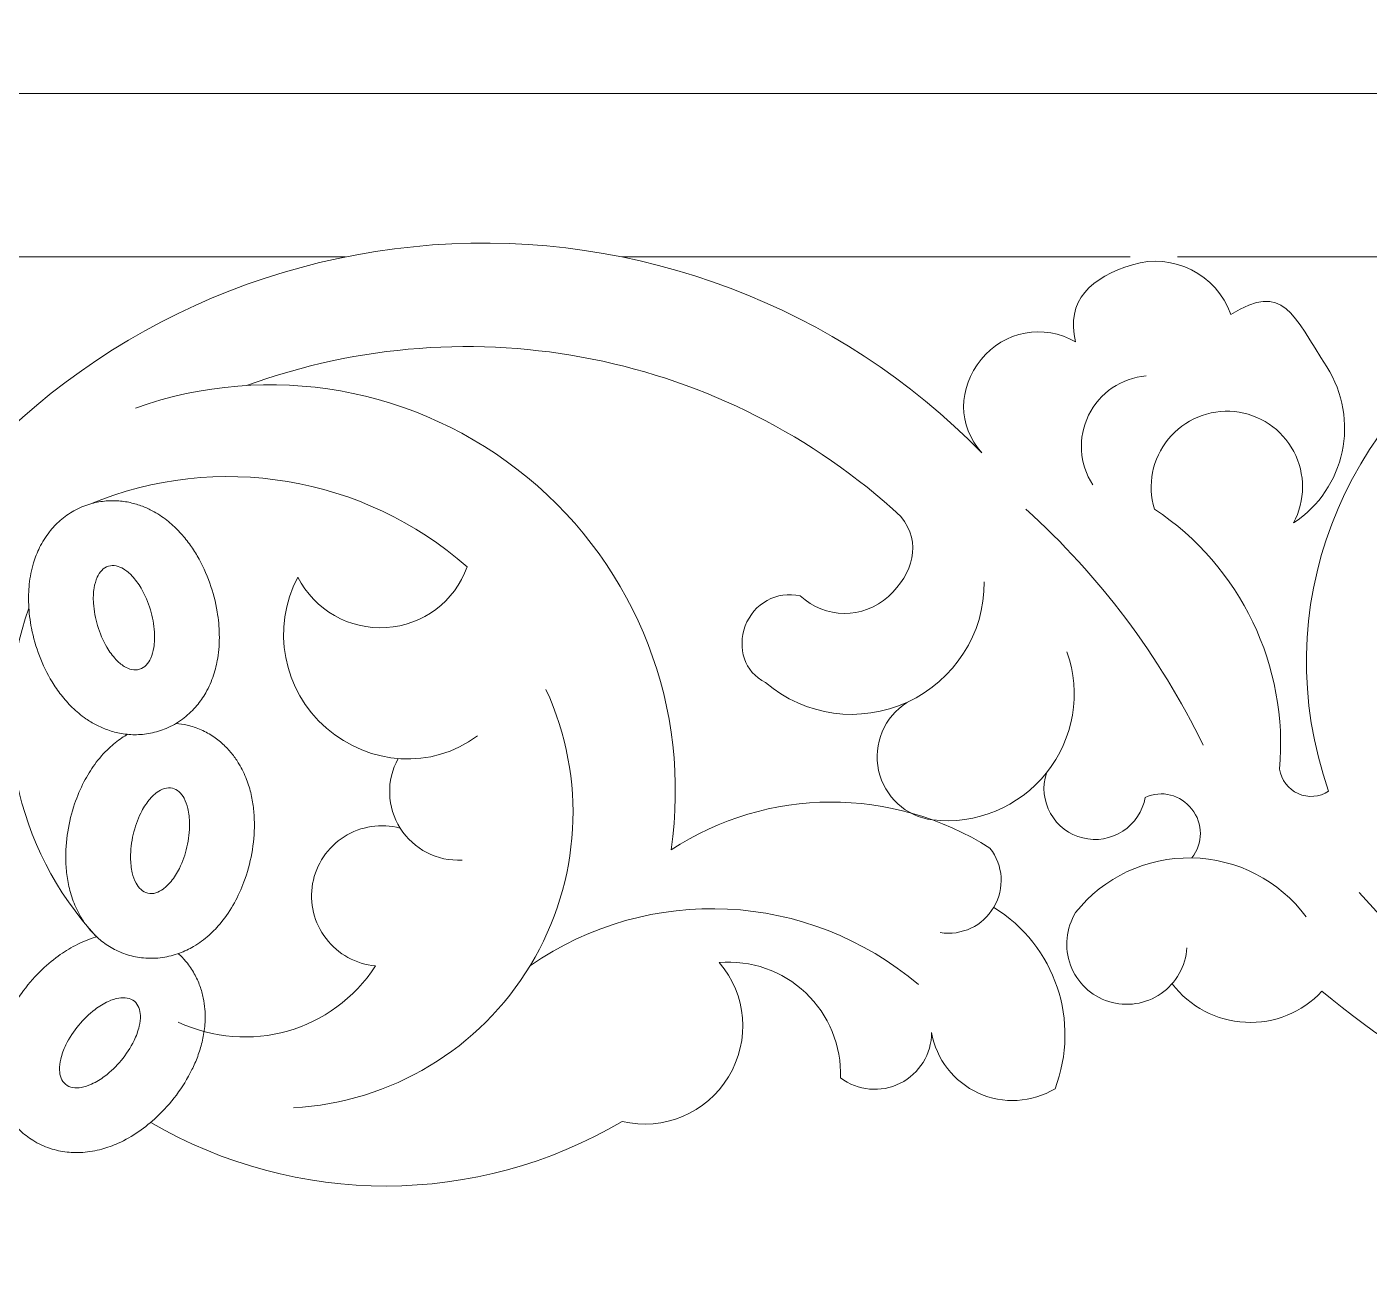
# Model space of a CAD drawing. Header units: millimetres. Extents: x 5151 to 5396, y 1629 to 1892.
# Drawn here: x 5175.95 to 5205.09, y 1837.13 to 1864.47 of the extents above; entities that cross this region are included whole.
import ezdxf

# ---------------------------------------------------------------- set-up
doc = ezdxf.new("R2010")
doc.units = ezdxf.units.MM
doc.header["$MEASUREMENT"] = 0
doc.layers.add('SITARA ALL', color=18, linetype='Continuous', true_color=0x000000)

msp = doc.modelspace()

# ---------------------------------------------------------------- linework, layer by layer
at = {"layer": 'SITARA ALL', "lineweight": 9}
for points, knots in [([(5151.918, 1891.909), (5151.918, 1891.909), (5395.918, 1891.909), (5395.918, 1891.909), (5395.918, 1891.909), (5395.918, 1769.909), (5395.918, 1769.909), (5395.918, 1769.909), (5151.918, 1769.909), (5151.918, 1769.909), (5151.918, 1769.909), (5151.918, 1891.909), (5151.918, 1891.909)], [0, 0, 0, 0, 0.25, 0.25, 0.25, 0.5, 0.5, 0.5, 0.75, 0.75, 0.75, 1, 1, 1, 1]), ([(5196.687, 1855.224), (5193.57, 1858.411), (5189.207, 1860.062), (5184.761, 1859.734), (5180.316, 1859.406), (5176.257, 1857.155), (5173.643, 1853.545)], [0, 0, 0, 0, 0.333333, 0.333333, 0.333333, 1, 1, 1, 1]), ([(5219.114, 1856.642), (5216.245, 1859.686), (5211.64, 1860.311), (5208.064, 1858.142), (5204.488, 1855.973), (5202.839, 1851.825), (5204.213, 1847.874)], [0, 0, 0, 0, 0.333333, 0.333333, 0.333333, 1, 1, 1, 1]), ([(5202.089, 1858.227), (5201.778, 1859.099), (5200.839, 1859.573), (5199.953, 1859.306), (5199.067, 1859.038), (5198.496, 1858.528), (5198.72, 1857.63)], [0, 0, 0, 0, 0.333333, 0.333333, 0.333333, 1, 1, 1, 1]), ([(5203.451, 1853.699), (5204.577, 1854.441), (5204.899, 1855.95), (5204.173, 1857.087), (5203.447, 1858.224), (5203.236, 1858.936), (5202.089, 1858.227)], [0, 0, 0, 0, 0.333333, 0.333333, 0.333333, 1, 1, 1, 1]), ([(5198.72, 1857.63), (5198.035, 1858.028), (5197.163, 1857.866), (5196.668, 1857.248), (5196.173, 1856.631), (5196.149, 1855.805), (5196.687, 1855.224)], [0, 0, 0, 0, 0.333333, 0.333333, 0.333333, 1, 1, 1, 1]), ([(5189.938, 1846.604), (5190.389, 1849.66), (5189.205, 1852.729), (5186.819, 1854.69), (5184.432, 1856.651), (5181.221, 1857.228), (5178.311, 1856.194)], [0, 0, 0, 0, 0.333333, 0.333333, 0.333333, 1, 1, 1, 1]), ([(5200.254, 1856.893), (5199.715, 1856.848), (5199.241, 1856.523), (5199.003, 1856.037), (5198.766, 1855.551), (5198.799, 1854.982), (5199.094, 1854.529)], [0, 0, 0, 0, 0.333333, 0.333333, 0.333333, 1, 1, 1, 1]), ([(5203.451, 1853.699), (5203.712, 1854.184), (5203.714, 1854.767), (5203.455, 1855.253), (5203.197, 1855.739), (5202.717, 1856.063), (5202.169, 1856.117), (5201.621, 1856.171), (5201.083, 1855.947), (5200.734, 1855.521), (5200.386, 1855.094), (5200.272, 1854.527), (5200.434, 1854)], [0, 0, 0, 0, 0.2, 0.2, 0.2, 0.4, 0.4, 0.4, 0.6, 0.6, 0.6, 1, 1, 1, 1]), ([(5177.32, 1854.11), (5177.424, 1854.141), (5177.529, 1854.162), (5177.637, 1854.173), (5177.74, 1854.184), (5177.844, 1854.186), (5177.947, 1854.178), (5178.044, 1854.171), (5178.141, 1854.155), (5178.235, 1854.132), (5178.323, 1854.111), (5178.409, 1854.083), (5178.492, 1854.05), (5178.569, 1854.019), (5178.644, 1853.983), (5178.716, 1853.942), (5178.826, 1853.881), (5178.93, 1853.81), (5179.027, 1853.731), (5179.116, 1853.659), (5179.199, 1853.58), (5179.277, 1853.496), (5179.35, 1853.417), (5179.418, 1853.333), (5179.482, 1853.245), (5179.543, 1853.161), (5179.6, 1853.073), (5179.653, 1852.983), (5179.761, 1852.796), (5179.852, 1852.6), (5179.924, 1852.396), (5179.996, 1852.194), (5180.051, 1851.985), (5180.086, 1851.773), (5180.114, 1851.61), (5180.129, 1851.444), (5180.132, 1851.278), (5180.136, 1851.105), (5180.124, 1850.933), (5180.096, 1850.762), (5180.076, 1850.638), (5180.046, 1850.516), (5180.006, 1850.397), (5179.963, 1850.264), (5179.906, 1850.136), (5179.837, 1850.015), (5179.781, 1849.916), (5179.716, 1849.822), (5179.643, 1849.735), (5179.562, 1849.638), (5179.471, 1849.549), (5179.371, 1849.471), (5179.263, 1849.386), (5179.145, 1849.314), (5179.019, 1849.257), (5178.911, 1849.208), (5178.798, 1849.17), (5178.683, 1849.144), (5178.569, 1849.119), (5178.452, 1849.105), (5178.335, 1849.103), (5178.225, 1849.101), (5178.115, 1849.11), (5178.006, 1849.129), (5177.905, 1849.146), (5177.807, 1849.172), (5177.711, 1849.206), (5177.623, 1849.237), (5177.537, 1849.274), (5177.455, 1849.317), (5177.379, 1849.357), (5177.306, 1849.401), (5177.235, 1849.45), (5177.129, 1849.524), (5177.029, 1849.606), (5176.936, 1849.697), (5176.851, 1849.781), (5176.771, 1849.871), (5176.697, 1849.966), (5176.627, 1850.056), (5176.561, 1850.151), (5176.502, 1850.249), (5176.393, 1850.429), (5176.301, 1850.618), (5176.227, 1850.814), (5176.152, 1851.008), (5176.095, 1851.209), (5176.055, 1851.413), (5176.021, 1851.583), (5176, 1851.755), (5175.993, 1851.928), (5175.986, 1852.076), (5175.991, 1852.224), (5176.006, 1852.371), (5176.022, 1852.527), (5176.053, 1852.682), (5176.099, 1852.833), (5176.133, 1852.948), (5176.177, 1853.059), (5176.23, 1853.166), (5176.289, 1853.287), (5176.361, 1853.401), (5176.444, 1853.506), (5176.513, 1853.595), (5176.591, 1853.678), (5176.676, 1853.752), (5176.769, 1853.833), (5176.87, 1853.905), (5176.977, 1853.965), (5177.086, 1854.025), (5177.201, 1854.074), (5177.32, 1854.11)], [0, 0, 0, 0, 0.026316, 0.026316, 0.026316, 0.052632, 0.052632, 0.052632, 0.078947, 0.078947, 0.078947, 0.105263, 0.105263, 0.105263, 0.131579, 0.131579, 0.131579, 0.157895, 0.157895, 0.157895, 0.184211, 0.184211, 0.184211, 0.210526, 0.210526, 0.210526, 0.236842, 0.236842, 0.236842, 0.263158, 0.263158, 0.263158, 0.289474, 0.289474, 0.289474, 0.315789, 0.315789, 0.315789, 0.342105, 0.342105, 0.342105, 0.368421, 0.368421, 0.368421, 0.394737, 0.394737, 0.394737, 0.421053, 0.421053, 0.421053, 0.447368, 0.447368, 0.447368, 0.473684, 0.473684, 0.473684, 0.5, 0.5, 0.5, 0.526316, 0.526316, 0.526316, 0.552632, 0.552632, 0.552632, 0.578947, 0.578947, 0.578947, 0.605263, 0.605263, 0.605263, 0.631579, 0.631579, 0.631579, 0.657895, 0.657895, 0.657895, 0.684211, 0.684211, 0.684211, 0.710526, 0.710526, 0.710526, 0.736842, 0.736842, 0.736842, 0.763158, 0.763158, 0.763158, 0.789474, 0.789474, 0.789474, 0.815789, 0.815789, 0.815789, 0.842105, 0.842105, 0.842105, 0.868421, 0.868421, 0.868421, 0.894737, 0.894737, 0.894737, 0.921053, 0.921053, 0.921053, 0.947368, 0.947368, 0.947368, 1, 1, 1, 1]), ([(5192.743, 1852.118), (5193.279, 1851.613), (5194.113, 1851.607), (5194.656, 1852.103), (5195.2, 1852.599), (5195.384, 1853.26), (5194.93, 1853.839)], [0, 0, 0, 0, 0.333333, 0.333333, 0.333333, 1, 1, 1, 1]), ([(5177.725, 1852.763), (5177.669, 1852.746), (5177.619, 1852.714), (5177.579, 1852.671), (5177.538, 1852.627), (5177.505, 1852.576), (5177.481, 1852.521), (5177.449, 1852.448), (5177.427, 1852.371), (5177.414, 1852.293), (5177.397, 1852.181), (5177.392, 1852.068), (5177.4, 1851.955), (5177.411, 1851.791), (5177.44, 1851.628), (5177.488, 1851.471), (5177.537, 1851.307), (5177.605, 1851.149), (5177.691, 1851.001), (5177.746, 1850.906), (5177.813, 1850.816), (5177.888, 1850.735), (5177.941, 1850.677), (5178.002, 1850.627), (5178.069, 1850.585), (5178.119, 1850.553), (5178.175, 1850.53), (5178.233, 1850.517), (5178.287, 1850.505), (5178.344, 1850.507), (5178.398, 1850.522), (5178.454, 1850.54), (5178.504, 1850.572), (5178.544, 1850.614), (5178.585, 1850.659), (5178.618, 1850.709), (5178.642, 1850.765), (5178.674, 1850.837), (5178.696, 1850.914), (5178.708, 1850.993), (5178.726, 1851.105), (5178.731, 1851.218), (5178.723, 1851.331), (5178.712, 1851.495), (5178.683, 1851.657), (5178.635, 1851.815), (5178.586, 1851.979), (5178.518, 1852.136), (5178.432, 1852.284), (5178.376, 1852.38), (5178.31, 1852.469), (5178.235, 1852.551), (5178.181, 1852.609), (5178.121, 1852.659), (5178.054, 1852.701), (5178.004, 1852.733), (5177.948, 1852.756), (5177.89, 1852.768), (5177.836, 1852.781), (5177.779, 1852.779), (5177.725, 1852.763)], [0, 0, 0, 0, 0.05, 0.05, 0.05, 0.1, 0.1, 0.1, 0.15, 0.15, 0.15, 0.2, 0.2, 0.2, 0.25, 0.25, 0.25, 0.3, 0.3, 0.3, 0.35, 0.35, 0.35, 0.4, 0.4, 0.4, 0.45, 0.45, 0.45, 0.5, 0.5, 0.5, 0.55, 0.55, 0.55, 0.6, 0.6, 0.6, 0.65, 0.65, 0.65, 0.7, 0.7, 0.7, 0.75, 0.75, 0.75, 0.8, 0.8, 0.8, 0.85, 0.85, 0.85, 0.9, 0.9, 0.9, 0.95, 0.95, 0.95, 1, 1, 1, 1]), ([(5181.836, 1852.523), (5182.199, 1851.807), (5182.954, 1851.377), (5183.755, 1851.429), (5184.555, 1851.48), (5185.244, 1851.991), (5185.512, 1852.747)], [0, 0, 0, 0, 0.333333, 0.333333, 0.333333, 1, 1, 1, 1]), ([(5181.836, 1852.523), (5181.255, 1851.42), (5181.512, 1850.061), (5182.456, 1849.247), (5183.4, 1848.432), (5184.731, 1848.34), (5185.737, 1849.076)], [0, 0, 0, 0, 0.333333, 0.333333, 0.333333, 1, 1, 1, 1]), ([(5192.743, 1852.118), (5192.237, 1852.232), (5191.725, 1851.951), (5191.55, 1851.463), (5191.374, 1850.975), (5191.526, 1850.468), (5191.989, 1850.235)], [0, 0, 0, 0, 0.333333, 0.333333, 0.333333, 1, 1, 1, 1]), ([(5191.989, 1850.235), (5192.845, 1849.503), (5194.049, 1849.338), (5195.07, 1849.811), (5196.092, 1850.285), (5196.744, 1851.293), (5196.739, 1852.419)], [0, 0, 0, 0, 0.333333, 0.333333, 0.333333, 1, 1, 1, 1]), ([(5195.617, 1847.253), (5196.561, 1847.145), (5197.494, 1847.53), (5198.087, 1848.273), (5198.679, 1849.017), (5198.849, 1850.004), (5198.533, 1850.9)], [0, 0, 0, 0, 0.333333, 0.333333, 0.333333, 1, 1, 1, 1]), ([(5204.067, 1843.535), (5208.741, 1839.651), (5214.989, 1838.231), (5220.883, 1839.712), (5226.777, 1841.194), (5231.593, 1845.358), (5233.876, 1850.991)], [0, 0, 0, 0, 0.333333, 0.333333, 0.333333, 1, 1, 1, 1]), ([(5181.739, 1841.004), (5183.862, 1841.12), (5185.789, 1842.28), (5186.886, 1844.101), (5187.983, 1845.922), (5188.114, 1848.152), (5187.223, 1850.083)], [0, 0, 0, 0, 0.333333, 0.333333, 0.333333, 1, 1, 1, 1]), ([(5195.065, 1849.803), (5194.566, 1849.492), (5194.318, 1848.9), (5194.445, 1848.327), (5194.572, 1847.753), (5195.034, 1847.324), (5195.617, 1847.253)], [0, 0, 0, 0, 0.333333, 0.333333, 0.333333, 1, 1, 1, 1]), ([(5179.433, 1849.31), (5179.538, 1849.285), (5179.64, 1849.251), (5179.738, 1849.207), (5179.833, 1849.165), (5179.924, 1849.115), (5180.01, 1849.056), (5180.091, 1849.002), (5180.166, 1848.94), (5180.237, 1848.873), (5180.302, 1848.811), (5180.363, 1848.745), (5180.418, 1848.674), (5180.47, 1848.609), (5180.517, 1848.54), (5180.559, 1848.469), (5180.624, 1848.361), (5180.679, 1848.248), (5180.723, 1848.131), (5180.764, 1848.024), (5180.797, 1847.914), (5180.823, 1847.803), (5180.847, 1847.697), (5180.864, 1847.591), (5180.876, 1847.483), (5180.887, 1847.379), (5180.893, 1847.275), (5180.893, 1847.171), (5180.894, 1846.955), (5180.875, 1846.739), (5180.836, 1846.527), (5180.798, 1846.315), (5180.741, 1846.107), (5180.666, 1845.906), (5180.608, 1845.75), (5180.539, 1845.599), (5180.459, 1845.453), (5180.376, 1845.302), (5180.28, 1845.158), (5180.171, 1845.024), (5180.091, 1844.927), (5180.005, 1844.836), (5179.911, 1844.752), (5179.807, 1844.659), (5179.694, 1844.576), (5179.574, 1844.505), (5179.476, 1844.448), (5179.373, 1844.399), (5179.266, 1844.359), (5179.148, 1844.315), (5179.024, 1844.284), (5178.899, 1844.266), (5178.763, 1844.246), (5178.624, 1844.243), (5178.487, 1844.256), (5178.369, 1844.267), (5178.252, 1844.29), (5178.139, 1844.326), (5178.028, 1844.36), (5177.92, 1844.406), (5177.818, 1844.463), (5177.721, 1844.516), (5177.63, 1844.579), (5177.545, 1844.65), (5177.466, 1844.715), (5177.394, 1844.786), (5177.327, 1844.863), (5177.266, 1844.934), (5177.211, 1845.009), (5177.161, 1845.087), (5177.115, 1845.159), (5177.073, 1845.234), (5177.037, 1845.312), (5176.981, 1845.429), (5176.936, 1845.55), (5176.901, 1845.675), (5176.868, 1845.791), (5176.844, 1845.908), (5176.827, 1846.027), (5176.811, 1846.141), (5176.802, 1846.256), (5176.799, 1846.371), (5176.794, 1846.58), (5176.808, 1846.79), (5176.842, 1846.997), (5176.874, 1847.203), (5176.924, 1847.405), (5176.991, 1847.602), (5177.047, 1847.766), (5177.115, 1847.926), (5177.194, 1848.08), (5177.262, 1848.211), (5177.34, 1848.337), (5177.426, 1848.457), (5177.519, 1848.585), (5177.623, 1848.703), (5177.737, 1848.812), (5177.824, 1848.894), (5177.918, 1848.968), (5178.017, 1849.035), (5178.057, 1849.062), (5178.098, 1849.087), (5178.14, 1849.111)], [0, 0, 0, 0, 0.028571, 0.028571, 0.028571, 0.057143, 0.057143, 0.057143, 0.085714, 0.085714, 0.085714, 0.114286, 0.114286, 0.114286, 0.142857, 0.142857, 0.142857, 0.171429, 0.171429, 0.171429, 0.2, 0.2, 0.2, 0.228571, 0.228571, 0.228571, 0.257143, 0.257143, 0.257143, 0.285714, 0.285714, 0.285714, 0.314286, 0.314286, 0.314286, 0.342857, 0.342857, 0.342857, 0.371429, 0.371429, 0.371429, 0.4, 0.4, 0.4, 0.428571, 0.428571, 0.428571, 0.457143, 0.457143, 0.457143, 0.485714, 0.485714, 0.485714, 0.514286, 0.514286, 0.514286, 0.542857, 0.542857, 0.542857, 0.571429, 0.571429, 0.571429, 0.6, 0.6, 0.6, 0.628571, 0.628571, 0.628571, 0.657143, 0.657143, 0.657143, 0.685714, 0.685714, 0.685714, 0.714286, 0.714286, 0.714286, 0.742857, 0.742857, 0.742857, 0.771429, 0.771429, 0.771429, 0.8, 0.8, 0.8, 0.828571, 0.828571, 0.828571, 0.857143, 0.857143, 0.857143, 0.885714, 0.885714, 0.885714, 0.914286, 0.914286, 0.914286, 0.942857, 0.942857, 0.942857, 1, 1, 1, 1]), ([(5184.014, 1848.585), (5183.752, 1848.11), (5183.77, 1847.53), (5184.06, 1847.072), (5184.35, 1846.614), (5184.86, 1846.349), (5185.401, 1846.382)], [0, 0, 0, 0, 0.333333, 0.333333, 0.333333, 1, 1, 1, 1]), ([(5198.086, 1848.268), (5197.994, 1847.976), (5198.027, 1847.659), (5198.178, 1847.392), (5198.328, 1847.126), (5198.58, 1846.933), (5198.878, 1846.861), (5199.175, 1846.788), (5199.49, 1846.841), (5199.746, 1847.008), (5200.003, 1847.175), (5200.178, 1847.44), (5200.232, 1847.741)], [0, 0, 0, 0, 0.2, 0.2, 0.2, 0.4, 0.4, 0.4, 0.6, 0.6, 0.6, 1, 1, 1, 1]), ([(5203.149, 1848.352), (5203.186, 1848.119), (5203.338, 1847.921), (5203.553, 1847.824), (5203.768, 1847.728), (5204.015, 1847.746), (5204.213, 1847.874)], [0, 0, 0, 0, 0.333333, 0.333333, 0.333333, 1, 1, 1, 1]), ([(5179.112, 1847.941), (5179.055, 1847.953), (5178.996, 1847.951), (5178.94, 1847.934), (5178.882, 1847.916), (5178.828, 1847.888), (5178.78, 1847.852), (5178.716, 1847.805), (5178.658, 1847.75), (5178.609, 1847.687), (5178.538, 1847.599), (5178.477, 1847.503), (5178.428, 1847.402), (5178.355, 1847.254), (5178.3, 1847.098), (5178.263, 1846.938), (5178.223, 1846.772), (5178.204, 1846.601), (5178.205, 1846.43), (5178.205, 1846.319), (5178.218, 1846.209), (5178.243, 1846.101), (5178.26, 1846.024), (5178.288, 1845.95), (5178.325, 1845.881), (5178.353, 1845.828), (5178.389, 1845.78), (5178.433, 1845.74), (5178.475, 1845.702), (5178.525, 1845.676), (5178.579, 1845.662), (5178.636, 1845.65), (5178.696, 1845.652), (5178.752, 1845.669), (5178.809, 1845.687), (5178.863, 1845.715), (5178.912, 1845.751), (5178.976, 1845.798), (5179.033, 1845.853), (5179.083, 1845.916), (5179.153, 1846.004), (5179.214, 1846.1), (5179.264, 1846.201), (5179.336, 1846.349), (5179.392, 1846.505), (5179.429, 1846.665), (5179.468, 1846.831), (5179.488, 1847.002), (5179.487, 1847.173), (5179.486, 1847.284), (5179.473, 1847.394), (5179.448, 1847.502), (5179.431, 1847.579), (5179.403, 1847.653), (5179.367, 1847.723), (5179.339, 1847.775), (5179.302, 1847.823), (5179.258, 1847.863), (5179.217, 1847.901), (5179.167, 1847.927), (5179.112, 1847.941)], [0, 0, 0, 0, 0.05, 0.05, 0.05, 0.1, 0.1, 0.1, 0.15, 0.15, 0.15, 0.2, 0.2, 0.2, 0.25, 0.25, 0.25, 0.3, 0.3, 0.3, 0.35, 0.35, 0.35, 0.4, 0.4, 0.4, 0.45, 0.45, 0.45, 0.5, 0.5, 0.5, 0.55, 0.55, 0.55, 0.6, 0.6, 0.6, 0.65, 0.65, 0.65, 0.7, 0.7, 0.7, 0.75, 0.75, 0.75, 0.8, 0.8, 0.8, 0.85, 0.85, 0.85, 0.9, 0.9, 0.9, 0.95, 0.95, 0.95, 1, 1, 1, 1]), ([(5201.247, 1846.43), (5201.49, 1846.741), (5201.49, 1847.178), (5201.245, 1847.488), (5201, 1847.798), (5200.591, 1847.907), (5200.232, 1847.741)], [0, 0, 0, 0, 0.333333, 0.333333, 0.333333, 1, 1, 1, 1]), ([(5184.057, 1847.074), (5183.644, 1847.185), (5183.203, 1847.118), (5182.842, 1846.889), (5182.481, 1846.66), (5182.233, 1846.291), (5182.158, 1845.87), (5182.083, 1845.449), (5182.189, 1845.016), (5182.449, 1844.676), (5182.709, 1844.336), (5183.097, 1844.122), (5183.523, 1844.084)], [0, 0, 0, 0, 0.2, 0.2, 0.2, 0.4, 0.4, 0.4, 0.6, 0.6, 0.6, 1, 1, 1, 1]), ([(5195.78, 1844.806), (5196.246, 1844.733), (5196.708, 1844.952), (5196.946, 1845.358), (5197.184, 1845.765), (5197.154, 1846.268), (5196.862, 1846.638)], [0, 0, 0, 0, 0.333333, 0.333333, 0.333333, 1, 1, 1, 1]), ([(5203.725, 1845.148), (5203.142, 1845.938), (5202.225, 1846.411), (5201.243, 1846.428), (5200.262, 1846.446), (5199.332, 1846.011), (5198.722, 1845.242)], [0, 0, 0, 0, 0.333333, 0.333333, 0.333333, 1, 1, 1, 1]), ([(5198.722, 1845.242), (5198.511, 1844.899), (5198.47, 1844.478), (5198.611, 1844.1), (5198.751, 1843.723), (5199.056, 1843.432), (5199.44, 1843.311), (5199.824, 1843.19), (5200.243, 1843.253), (5200.575, 1843.482), (5200.906, 1843.711), (5201.114, 1844.077), (5201.138, 1844.479)], [0, 0, 0, 0, 0.2, 0.2, 0.2, 0.4, 0.4, 0.4, 0.6, 0.6, 0.6, 1, 1, 1, 1]), ([(5179.241, 1844.35), (5179.302, 1844.294), (5179.36, 1844.234), (5179.413, 1844.17), (5179.479, 1844.09), (5179.538, 1844.004), (5179.589, 1843.913), (5179.636, 1843.828), (5179.677, 1843.74), (5179.71, 1843.648), (5179.741, 1843.564), (5179.765, 1843.477), (5179.784, 1843.389), (5179.8, 1843.308), (5179.812, 1843.225), (5179.818, 1843.143), (5179.828, 1843.018), (5179.827, 1842.892), (5179.814, 1842.767), (5179.803, 1842.653), (5179.784, 1842.54), (5179.756, 1842.429), (5179.731, 1842.324), (5179.699, 1842.221), (5179.662, 1842.119), (5179.625, 1842.022), (5179.584, 1841.925), (5179.538, 1841.832), (5179.442, 1841.638), (5179.329, 1841.454), (5179.199, 1841.281), (5179.07, 1841.109), (5178.927, 1840.948), (5178.77, 1840.801), (5178.649, 1840.687), (5178.519, 1840.583), (5178.383, 1840.488), (5178.241, 1840.39), (5178.091, 1840.305), (5177.934, 1840.233), (5177.819, 1840.182), (5177.701, 1840.139), (5177.579, 1840.106), (5177.445, 1840.069), (5177.307, 1840.045), (5177.168, 1840.035), (5177.054, 1840.027), (5176.94, 1840.029), (5176.827, 1840.042), (5176.701, 1840.055), (5176.577, 1840.082), (5176.457, 1840.122), (5176.326, 1840.165), (5176.201, 1840.224), (5176.084, 1840.297), (5175.983, 1840.359), (5175.889, 1840.433), (5175.803, 1840.515), (5175.719, 1840.596), (5175.643, 1840.685), (5175.577, 1840.781), (5175.514, 1840.872), (5175.461, 1840.969), (5175.416, 1841.07), (5175.375, 1841.163), (5175.342, 1841.26), (5175.317, 1841.358), (5175.294, 1841.448), (5175.277, 1841.54), (5175.268, 1841.633), (5175.259, 1841.718), (5175.255, 1841.804), (5175.257, 1841.889), (5175.259, 1842.019), (5175.273, 1842.148), (5175.297, 1842.275), (5175.32, 1842.393), (5175.35, 1842.509), (5175.389, 1842.623), (5175.425, 1842.732), (5175.468, 1842.839), (5175.517, 1842.943), (5175.606, 1843.133), (5175.712, 1843.314), (5175.835, 1843.484), (5175.955, 1843.654), (5176.091, 1843.813), (5176.239, 1843.959), (5176.361, 1844.081), (5176.493, 1844.194), (5176.633, 1844.296), (5176.753, 1844.383), (5176.878, 1844.461), (5177.009, 1844.53), (5177.149, 1844.603), (5177.295, 1844.663), (5177.446, 1844.709), (5177.446, 1844.709), (5177.469, 1844.716), (5177.469, 1844.716)], [0, 0, 0, 0, 0.029412, 0.029412, 0.029412, 0.058824, 0.058824, 0.058824, 0.088235, 0.088235, 0.088235, 0.117647, 0.117647, 0.117647, 0.147059, 0.147059, 0.147059, 0.176471, 0.176471, 0.176471, 0.205882, 0.205882, 0.205882, 0.235294, 0.235294, 0.235294, 0.264706, 0.264706, 0.264706, 0.294118, 0.294118, 0.294118, 0.323529, 0.323529, 0.323529, 0.352941, 0.352941, 0.352941, 0.382353, 0.382353, 0.382353, 0.411765, 0.411765, 0.411765, 0.441176, 0.441176, 0.441176, 0.470588, 0.470588, 0.470588, 0.5, 0.5, 0.5, 0.529412, 0.529412, 0.529412, 0.558824, 0.558824, 0.558824, 0.588235, 0.588235, 0.588235, 0.617647, 0.617647, 0.617647, 0.647059, 0.647059, 0.647059, 0.676471, 0.676471, 0.676471, 0.705882, 0.705882, 0.705882, 0.735294, 0.735294, 0.735294, 0.764706, 0.764706, 0.764706, 0.794118, 0.794118, 0.794118, 0.823529, 0.823529, 0.823529, 0.852941, 0.852941, 0.852941, 0.882353, 0.882353, 0.882353, 0.911765, 0.911765, 0.911765, 0.941176, 0.941176, 0.941176, 1, 1, 1, 1]), ([(5188.877, 1840.707), (5189.776, 1840.494), (5190.71, 1840.887), (5191.187, 1841.679), (5191.663, 1842.471), (5191.59, 1843.461), (5190.98, 1844.155)], [0, 0, 0, 0, 0.333333, 0.333333, 0.333333, 1, 1, 1, 1]), ([(5193.618, 1841.652), (5193.642, 1842.348), (5193.366, 1843.02), (5192.861, 1843.499), (5192.356, 1843.978), (5191.673, 1844.217), (5190.98, 1844.155)], [0, 0, 0, 0, 0.333333, 0.333333, 0.333333, 1, 1, 1, 1]), ([(5200.817, 1843.697), (5201.197, 1843.197), (5201.779, 1842.89), (5202.406, 1842.859), (5203.034, 1842.828), (5203.64, 1843.074), (5204.067, 1843.535)], [0, 0, 0, 0, 0.333333, 0.333333, 0.333333, 1, 1, 1, 1]), ([(5178.287, 1843.316), (5178.242, 1843.352), (5178.188, 1843.377), (5178.13, 1843.386), (5178.07, 1843.396), (5178.01, 1843.396), (5177.95, 1843.385), (5177.872, 1843.371), (5177.796, 1843.347), (5177.724, 1843.314), (5177.621, 1843.266), (5177.524, 1843.208), (5177.434, 1843.139), (5177.303, 1843.039), (5177.184, 1842.924), (5177.08, 1842.797), (5176.97, 1842.666), (5176.877, 1842.522), (5176.801, 1842.369), (5176.752, 1842.269), (5176.714, 1842.165), (5176.688, 1842.057), (5176.67, 1841.981), (5176.661, 1841.902), (5176.663, 1841.823), (5176.665, 1841.764), (5176.676, 1841.705), (5176.698, 1841.649), (5176.718, 1841.597), (5176.751, 1841.551), (5176.794, 1841.515), (5176.839, 1841.478), (5176.894, 1841.453), (5176.951, 1841.444), (5177.011, 1841.434), (5177.071, 1841.435), (5177.131, 1841.445), (5177.209, 1841.459), (5177.285, 1841.483), (5177.357, 1841.517), (5177.46, 1841.564), (5177.557, 1841.623), (5177.647, 1841.691), (5177.778, 1841.791), (5177.897, 1841.906), (5178.001, 1842.033), (5178.111, 1842.164), (5178.204, 1842.308), (5178.28, 1842.461), (5178.329, 1842.561), (5178.367, 1842.666), (5178.393, 1842.773), (5178.411, 1842.85), (5178.42, 1842.928), (5178.418, 1843.007), (5178.416, 1843.067), (5178.405, 1843.125), (5178.383, 1843.181), (5178.363, 1843.233), (5178.33, 1843.279), (5178.287, 1843.316)], [0, 0, 0, 0, 0.05, 0.05, 0.05, 0.1, 0.1, 0.1, 0.15, 0.15, 0.15, 0.2, 0.2, 0.2, 0.25, 0.25, 0.25, 0.3, 0.3, 0.3, 0.35, 0.35, 0.35, 0.4, 0.4, 0.4, 0.45, 0.45, 0.45, 0.5, 0.5, 0.5, 0.55, 0.55, 0.55, 0.6, 0.6, 0.6, 0.65, 0.65, 0.65, 0.7, 0.7, 0.7, 0.75, 0.75, 0.75, 0.8, 0.8, 0.8, 0.85, 0.85, 0.85, 0.9, 0.9, 0.9, 0.95, 0.95, 0.95, 1, 1, 1, 1]), ([(5193.618, 1841.652), (5193.992, 1841.37), (5194.494, 1841.325), (5194.913, 1841.535), (5195.332, 1841.746), (5195.596, 1842.17), (5195.593, 1842.638)], [0, 0, 0, 0, 0.333333, 0.333333, 0.333333, 1, 1, 1, 1]), ([(5195.593, 1842.638), (5195.696, 1842.058), (5196.078, 1841.566), (5196.614, 1841.322), (5197.151, 1841.078), (5197.769, 1841.112), (5198.274, 1841.417)], [0, 0, 0, 0, 0.333333, 0.333333, 0.333333, 1, 1, 1, 1])]:
    msp.add_open_spline(points, degree=3, knots=knots, dxfattribs=at)
for points in [[(5153.918, 1863.021), (5153.918, 1863.021), (5353.918, 1863.021), (5353.918, 1863.021)], [(5170.856, 1859.48), (5170.856, 1859.48), (5182.872, 1859.48), (5182.872, 1859.48)], [(5188.872, 1859.48), (5188.872, 1859.48), (5199.905, 1859.48), (5199.905, 1859.48)], [(5200.932, 1859.48), (5200.932, 1859.48), (5211.92, 1859.48), (5211.92, 1859.48)], [(5194.93, 1853.839), (5191.099, 1857.374), (5185.62, 1858.473), (5180.724, 1856.681)], [(5185.512, 1852.747), (5183.262, 1854.725), (5180.089, 1855.254), (5177.32, 1854.11)], [(5201.49, 1848.879), (5200.545, 1850.815), (5199.24, 1852.553), (5197.644, 1854)], [(5203.149, 1848.352), (5203.346, 1850.591), (5202.306, 1852.756), (5200.434, 1854)], [(5175.997, 1851.849), (5175.12, 1849.381), (5175.686, 1846.633), (5177.469, 1844.716)], [(5179.193, 1849.348), (5179.274, 1849.341), (5179.354, 1849.328), (5179.433, 1849.31)], [(5196.862, 1846.638), (5194.746, 1847.987), (5192.039, 1847.975), (5189.938, 1846.604)], [(5195.31, 1843.679), (5192.917, 1845.709), (5189.463, 1845.88), (5186.885, 1844.091)], [(5204.878, 1845.679), (5208.024, 1842.018), (5212.745, 1840.108), (5217.551, 1840.556)], [(5198.274, 1841.417), (5198.835, 1842.879), (5198.279, 1844.531), (5196.947, 1845.353)], [(5179.241, 1842.864), (5180.773, 1842.142), (5182.603, 1842.661), (5183.523, 1844.084)], [(5178.642, 1840.687), (5181.806, 1838.838), (5185.72, 1838.844), (5188.877, 1840.707)]]:
    msp.add_open_spline(points, degree=3, dxfattribs=at)

doc.saveas('drawing.dxf')
